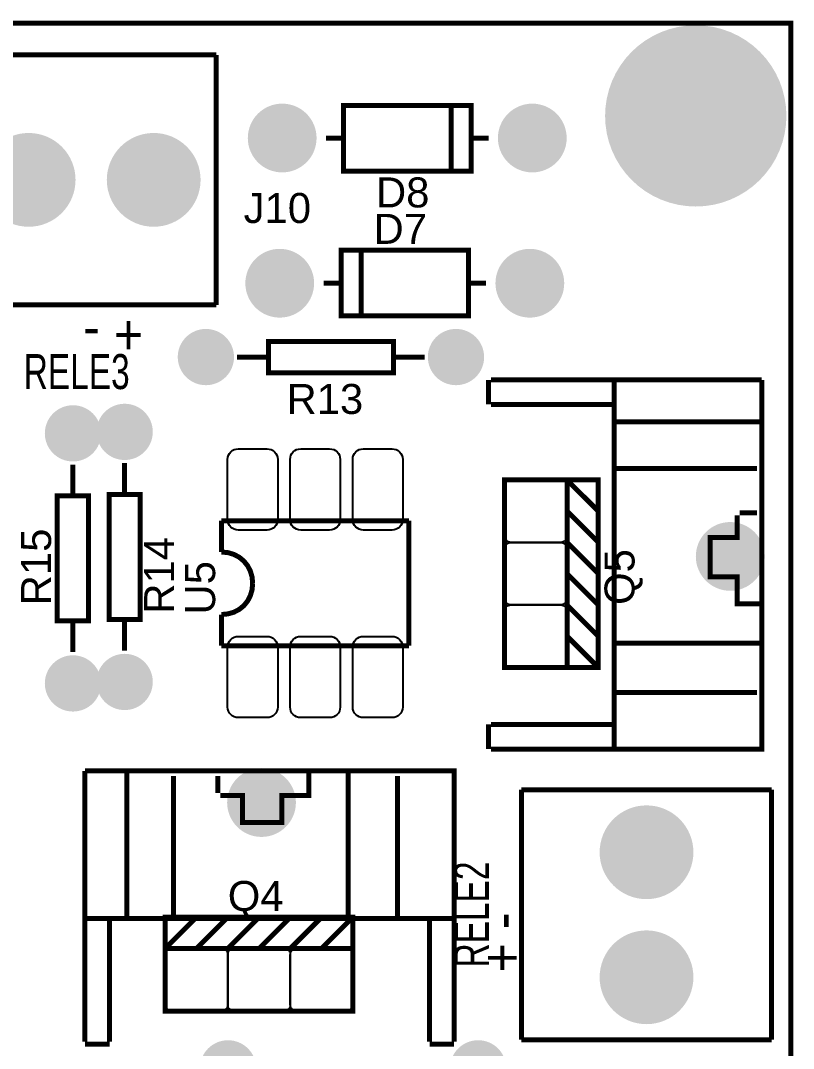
# Model space of a CAD drawing. Header units: inches. Extents: x -2.2 to 2.19, y -1.83 to 1.83.
# Drawn here: x 0.955 to 2.192, y 0.186 to 1.83 of the extents above; entities that cross this region are included whole.
import ezdxf

# ---------------------------------------------------------------- set-up
doc = ezdxf.new("R2010")
doc.units = ezdxf.units.IN
doc.layers.get('0').update_dxf_attribs({"linetype": 'CONTINUOUS'})

# ---------------------------------------------------------------- blocks, each defined once
blk = doc.blocks.new('EPAD')
at = {"const_width": 0.5}
blk.add_lwpolyline([(-0.25, 0, 1), (0.25, 0, 1)], format="xyb", close=True, dxfattribs=at)

msp = doc.modelspace()

# ---------------------------------------------------------------- linework, layer by layer
at = {"const_width": 0.008}
for points in [[(-2.193075, -1.826205), (2.187508, -1.826205), (2.187508, 1.826205), (-2.193075, 1.826205), (-2.193075, -1.826205)], [(-2.193075, -1.826205), (2.187508, -1.826205), (2.187508, 1.826205), (-2.193075, 1.826205), (-2.193075, -1.826205)], [(-2.193075, -1.826205), (2.187508, -1.826205), (2.187508, 1.826205), (-2.193075, 1.826205), (-2.193075, -1.826205)], [(1.268343, 1.77537), (0.868343, 1.77537)], [(1.268343, 1.77537), (0.868343, 1.77537)], [(1.268343, 1.77537), (0.868343, 1.77537)], [(1.268343, 1.37537), (1.268343, 1.77537)], [(1.268343, 1.37537), (1.268343, 1.77537)], [(1.268343, 1.37537), (1.268343, 1.77537)], [(1.471854, 1.589299), (1.675854, 1.589299), (1.675854, 1.694299), (1.471854, 1.694299), (1.471854, 1.589299)], [(1.471854, 1.589299), (1.675854, 1.589299), (1.675854, 1.694299), (1.471854, 1.694299), (1.471854, 1.589299)], [(1.471854, 1.589299), (1.675854, 1.589299), (1.675854, 1.694299), (1.471854, 1.694299), (1.471854, 1.589299)], [(1.643854, 1.590299), (1.643854, 1.693299)], [(1.643854, 1.590299), (1.643854, 1.693299)], [(1.643854, 1.590299), (1.643854, 1.693299)], [(1.471854, 1.642299), (1.443854, 1.642299)], [(1.471854, 1.642299), (1.443854, 1.642299)], [(1.471854, 1.642299), (1.443854, 1.642299)], [(1.703854, 1.642299), (1.675854, 1.642299)], [(1.703854, 1.642299), (1.675854, 1.642299)], [(1.703854, 1.642299), (1.675854, 1.642299)], [(1.467917, 1.358016), (1.671917, 1.358016), (1.671917, 1.463016), (1.467917, 1.463016), (1.467917, 1.358016)], [(1.467917, 1.358016), (1.671917, 1.358016), (1.671917, 1.463016), (1.467917, 1.463016), (1.467917, 1.358016)], [(1.467917, 1.358016), (1.671917, 1.358016), (1.671917, 1.463016), (1.467917, 1.463016), (1.467917, 1.358016)], [(1.499917, 1.462016), (1.499917, 1.359016)], [(1.499917, 1.462016), (1.499917, 1.359016)], [(1.499917, 1.462016), (1.499917, 1.359016)], [(1.439917, 1.410016), (1.467917, 1.410016)], [(1.439917, 1.410016), (1.467917, 1.410016)], [(1.439917, 1.410016), (1.467917, 1.410016)], [(1.671917, 1.410016), (1.699917, 1.410016)], [(1.671917, 1.410016), (1.699917, 1.410016)], [(1.671917, 1.410016), (1.699917, 1.410016)], [(1.268343, 1.37537), (0.868343, 1.37537)], [(1.268343, 1.37537), (0.868343, 1.37537)], [(1.268343, 1.37537), (0.868343, 1.37537)], [(1.351807, 1.266906), (1.551807, 1.266906), (1.551807, 1.316906), (1.351807, 1.316906), (1.351807, 1.266906)], [(1.351807, 1.266906), (1.551807, 1.266906), (1.551807, 1.316906), (1.351807, 1.316906), (1.351807, 1.266906)], [(1.351807, 1.266906), (1.551807, 1.266906), (1.551807, 1.316906), (1.351807, 1.316906), (1.351807, 1.266906)], [(1.301807, 1.291906), (1.351807, 1.291906)], [(1.301807, 1.291906), (1.351807, 1.291906)], [(1.301807, 1.291906), (1.351807, 1.291906)], [(1.551807, 1.291906), (1.601807, 1.291906)], [(1.551807, 1.291906), (1.601807, 1.291906)], [(1.551807, 1.291906), (1.601807, 1.291906)], [(1.703878, 1.255472), (1.703878, 1.216102)], [(1.703878, 1.255472), (1.703878, 1.216102)], [(1.703878, 1.255472), (1.703878, 1.216102)], [(2.140886, 1.255472), (1.707815, 1.255472)], [(2.140886, 1.255472), (2.140886, 0.664921), (1.707815, 0.664921)], [(2.140886, 1.255472), (1.707815, 1.255472)], [(2.140886, 1.255472), (2.140886, 0.664921), (1.707815, 0.664921)], [(2.140886, 1.255472), (1.707815, 1.255472)], [(2.140886, 1.255472), (2.140886, 0.664921), (1.707815, 0.664921)], [(1.904665, 1.255472), (1.904665, 0.668858)], [(1.904665, 1.255472), (1.904665, 0.668858)], [(1.904665, 1.255472), (1.904665, 0.668858)], [(1.707815, 1.216102), (1.904665, 1.216102)], [(1.707815, 1.216102), (1.904665, 1.216102)], [(1.707815, 1.216102), (1.904665, 1.216102)], [(2.136949, 1.188543), (1.908602, 1.188543)], [(2.136949, 1.188543), (1.908602, 1.188543)], [(2.136949, 1.188543), (1.908602, 1.188543)], [(1.039209, 1.069858), (1.039209, 1.119858)], [(1.039209, 1.069858), (1.039209, 1.119858)], [(1.039209, 1.069858), (1.039209, 1.119858)], [(1.121886, 1.07222), (1.121886, 1.12222)], [(1.121886, 1.07222), (1.121886, 1.12222)], [(1.121886, 1.07222), (1.121886, 1.12222)], [(2.133012, 1.11374), (1.904665, 1.11374)], [(2.133012, 1.11374), (1.904665, 1.11374)], [(2.133012, 1.11374), (1.904665, 1.11374)], [(1.729366, 0.795449), (1.829366, 0.795449), (1.829366, 1.095449), (1.729366, 1.095449), (1.729366, 0.795449)], [(1.729366, 0.795449), (1.829366, 0.795449), (1.829366, 1.095449), (1.729366, 1.095449), (1.729366, 0.795449)], [(1.729366, 0.795449), (1.829366, 0.795449), (1.829366, 1.095449), (1.729366, 1.095449), (1.729366, 0.795449)], [(1.829366, 1.095449), (1.879366, 1.095449), (1.879366, 0.795449), (1.829366, 0.795449)], [(1.829366, 1.095449), (1.879366, 1.045449)], [(1.829366, 1.095449), (1.879366, 1.095449), (1.879366, 0.795449), (1.829366, 0.795449)], [(1.829366, 1.095449), (1.879366, 1.045449)], [(1.829366, 1.095449), (1.879366, 1.095449), (1.879366, 0.795449), (1.829366, 0.795449)], [(1.829366, 1.095449), (1.879366, 1.045449)], [(1.014209, 0.869858), (1.064209, 0.869858), (1.064209, 1.069858), (1.014209, 1.069858), (1.014209, 0.869858)], [(1.014209, 0.869858), (1.064209, 0.869858), (1.064209, 1.069858), (1.014209, 1.069858), (1.014209, 0.869858)], [(1.014209, 0.869858), (1.064209, 0.869858), (1.064209, 1.069858), (1.014209, 1.069858), (1.014209, 0.869858)], [(1.096886, 0.87222), (1.146886, 0.87222), (1.146886, 1.07222), (1.096886, 1.07222), (1.096886, 0.87222)], [(1.096886, 0.87222), (1.146886, 0.87222), (1.146886, 1.07222), (1.096886, 1.07222), (1.096886, 0.87222)], [(1.096886, 0.87222), (1.146886, 0.87222), (1.146886, 1.07222), (1.096886, 1.07222), (1.096886, 0.87222)], [(1.829366, 1.045449), (1.879366, 0.995449)], [(1.829366, 1.045449), (1.879366, 0.995449)], [(1.829366, 1.045449), (1.879366, 0.995449)], [(2.101516, 1.038937), (2.101516, 1.003504), (2.058209, 1.003504), (2.058209, 0.940512), (2.097579, 0.940512), (2.101516, 0.940512), (2.101516, 0.897205)], [(2.101516, 1.038937), (2.101516, 1.003504), (2.058209, 1.003504), (2.058209, 0.940512), (2.097579, 0.940512), (2.101516, 0.940512), (2.101516, 0.897205)], [(2.101516, 1.038937), (2.101516, 1.003504), (2.058209, 1.003504), (2.058209, 0.940512), (2.097579, 0.940512), (2.101516, 0.940512), (2.101516, 0.897205)], [(2.133012, 1.042874), (2.105453, 1.042874)], [(2.133012, 1.042874), (2.105453, 1.042874)], [(2.133012, 1.042874), (2.105453, 1.042874)], [(1.27661, 0.980094), (1.27661, 1.030094)], [(1.27661, 1.030094), (1.57661, 1.030094)], [(1.27661, 0.980094), (1.27661, 1.030094)], [(1.27661, 1.030094), (1.57661, 1.030094)], [(1.27661, 0.980094), (1.27661, 1.030094)], [(1.27661, 1.030094), (1.57661, 1.030094)], [(1.57661, 0.830094), (1.57661, 1.030094)], [(1.57661, 0.830094), (1.57661, 1.030094)], [(1.57661, 0.830094), (1.57661, 1.030094)], [(1.829366, 0.995449), (1.879366, 0.945449)], [(1.829366, 0.995449), (1.879366, 0.945449)], [(1.829366, 0.995449), (1.879366, 0.945449)], [(1.32661, 0.930094), (1.325651, 0.940282), (1.322876, 0.94972), (1.318436, 0.95822), (1.312485, 0.965594), (1.305175, 0.971657), (1.296657, 0.97622), (1.287085, 0.979094), (1.27661, 0.980094)], [(1.32661, 0.930094), (1.325651, 0.940282), (1.322876, 0.94972), (1.318436, 0.95822), (1.312485, 0.965594), (1.305175, 0.971657), (1.296657, 0.97622), (1.287085, 0.979094), (1.27661, 0.980094)], [(1.32661, 0.930094), (1.325651, 0.940282), (1.322876, 0.94972), (1.318436, 0.95822), (1.312485, 0.965594), (1.305175, 0.971657), (1.296657, 0.97622), (1.287085, 0.979094), (1.27661, 0.980094)], [(1.829366, 0.945449), (1.879366, 0.895449)], [(1.829366, 0.945449), (1.879366, 0.895449)], [(1.829366, 0.945449), (1.879366, 0.895449)], [(1.32661, 0.930094), (1.325651, 0.91962), (1.322876, 0.910048), (1.318436, 0.90153), (1.312485, 0.89422), (1.305175, 0.888269), (1.296657, 0.883829), (1.287085, 0.881054), (1.27661, 0.880094)], [(1.32661, 0.930094), (1.325651, 0.91962), (1.322876, 0.910048), (1.318436, 0.90153), (1.312485, 0.89422), (1.305175, 0.888269), (1.296657, 0.883829), (1.287085, 0.881054), (1.27661, 0.880094)], [(1.32661, 0.930094), (1.325651, 0.91962), (1.322876, 0.910048), (1.318436, 0.90153), (1.312485, 0.89422), (1.305175, 0.888269), (1.296657, 0.883829), (1.287085, 0.881054), (1.27661, 0.880094)], [(1.829366, 0.895449), (1.879366, 0.845449)], [(1.829366, 0.895449), (1.879366, 0.845449)], [(1.829366, 0.895449), (1.879366, 0.845449)], [(2.097579, 0.897205), (2.136949, 0.897205)], [(2.097579, 0.897205), (2.136949, 0.897205)], [(2.097579, 0.897205), (2.136949, 0.897205)], [(1.039209, 0.819858), (1.039209, 0.869858)], [(1.039209, 0.819858), (1.039209, 0.869858)], [(1.039209, 0.819858), (1.039209, 0.869858)], [(1.121886, 0.82222), (1.121886, 0.87222)], [(1.121886, 0.82222), (1.121886, 0.87222)], [(1.121886, 0.82222), (1.121886, 0.87222)], [(1.27661, 0.830094), (1.27661, 0.880094)], [(1.27661, 0.830094), (1.27661, 0.880094)], [(1.27661, 0.830094), (1.27661, 0.880094)], [(1.829366, 0.845449), (1.879366, 0.795449)], [(1.829366, 0.845449), (1.879366, 0.795449)], [(1.829366, 0.845449), (1.879366, 0.795449)], [(1.27661, 0.830094), (1.57661, 0.830094)], [(1.27661, 0.830094), (1.57661, 0.830094)], [(1.27661, 0.830094), (1.57661, 0.830094)], [(2.136949, 0.834213), (1.904665, 0.834213)], [(2.136949, 0.834213), (1.904665, 0.834213)], [(2.136949, 0.834213), (1.904665, 0.834213)], [(2.133012, 0.755472), (1.904665, 0.755472)], [(2.133012, 0.755472), (1.904665, 0.755472)], [(2.133012, 0.755472), (1.904665, 0.755472)], [(1.703878, 0.704291), (1.703878, 0.664921)], [(1.703878, 0.704291), (1.703878, 0.664921)], [(1.703878, 0.704291), (1.703878, 0.664921)], [(1.707815, 0.704291), (1.904665, 0.704291)], [(1.707815, 0.704291), (1.904665, 0.704291)], [(1.707815, 0.704291), (1.904665, 0.704291)], [(1.058319, 0.629803), (1.058319, 0.196732)], [(1.058319, 0.629803), (1.64887, 0.629803), (1.64887, 0.196732)], [(1.058319, 0.629803), (1.058319, 0.196732)], [(1.058319, 0.629803), (1.64887, 0.629803), (1.64887, 0.196732)], [(1.058319, 0.629803), (1.058319, 0.196732)], [(1.058319, 0.629803), (1.64887, 0.629803), (1.64887, 0.196732)], [(1.125248, 0.625866), (1.125248, 0.39752)], [(1.125248, 0.625866), (1.125248, 0.39752)], [(1.125248, 0.625866), (1.125248, 0.39752)], [(1.200051, 0.621929), (1.200051, 0.393583)], [(1.200051, 0.621929), (1.200051, 0.393583)], [(1.200051, 0.621929), (1.200051, 0.393583)], [(1.270917, 0.621929), (1.270917, 0.59437)], [(1.270917, 0.621929), (1.270917, 0.59437)], [(1.270917, 0.621929), (1.270917, 0.59437)], [(1.416587, 0.586496), (1.416587, 0.625866)], [(1.416587, 0.586496), (1.416587, 0.625866)], [(1.416587, 0.586496), (1.416587, 0.625866)], [(1.479579, 0.625866), (1.479579, 0.393583)], [(1.479579, 0.625866), (1.479579, 0.393583)], [(1.479579, 0.625866), (1.479579, 0.393583)], [(1.558319, 0.621929), (1.558319, 0.393583)], [(1.558319, 0.621929), (1.558319, 0.393583)], [(1.558319, 0.621929), (1.558319, 0.393583)], [(1.274854, 0.590433), (1.310287, 0.590433), (1.310287, 0.547126), (1.37328, 0.547126), (1.37328, 0.586496), (1.37328, 0.590433), (1.416587, 0.590433)], [(1.274854, 0.590433), (1.310287, 0.590433), (1.310287, 0.547126), (1.37328, 0.547126), (1.37328, 0.586496), (1.37328, 0.590433), (1.416587, 0.590433)], [(1.274854, 0.590433), (1.310287, 0.590433), (1.310287, 0.547126), (1.37328, 0.547126), (1.37328, 0.586496), (1.37328, 0.590433), (1.416587, 0.590433)], [(1.756531, 0.59978), (2.156531, 0.59978)], [(1.756531, 0.19978), (1.756531, 0.59978)], [(1.756531, 0.59978), (2.156531, 0.59978)], [(1.756531, 0.19978), (1.756531, 0.59978)], [(1.756531, 0.59978), (2.156531, 0.59978)], [(1.756531, 0.19978), (1.756531, 0.59978)], [(2.156531, 0.19978), (2.156531, 0.59978)], [(2.156531, 0.19978), (2.156531, 0.59978)], [(2.156531, 0.19978), (2.156531, 0.59978)], [(1.058319, 0.393583), (1.644933, 0.393583)], [(1.058319, 0.393583), (1.644933, 0.393583)], [(1.058319, 0.393583), (1.644933, 0.393583)], [(1.097689, 0.196732), (1.097689, 0.393583)], [(1.097689, 0.196732), (1.097689, 0.393583)], [(1.097689, 0.196732), (1.097689, 0.393583)], [(1.186846, 0.345843), (1.186846, 0.395843), (1.486846, 0.395843), (1.486846, 0.345843)], [(1.186846, 0.345843), (1.236846, 0.395843)], [(1.186846, 0.345843), (1.186846, 0.395843), (1.486846, 0.395843), (1.486846, 0.345843)], [(1.186846, 0.345843), (1.236846, 0.395843)], [(1.186846, 0.345843), (1.186846, 0.395843), (1.486846, 0.395843), (1.486846, 0.345843)], [(1.186846, 0.345843), (1.236846, 0.395843)], [(1.236846, 0.345843), (1.286846, 0.395843)], [(1.236846, 0.345843), (1.286846, 0.395843)], [(1.236846, 0.345843), (1.286846, 0.395843)], [(1.286846, 0.345843), (1.336846, 0.395843)], [(1.286846, 0.345843), (1.336846, 0.395843)], [(1.286846, 0.345843), (1.336846, 0.395843)], [(1.336846, 0.345843), (1.386846, 0.395843)], [(1.336846, 0.345843), (1.386846, 0.395843)], [(1.336846, 0.345843), (1.386846, 0.395843)], [(1.386846, 0.345843), (1.436846, 0.395843)], [(1.386846, 0.345843), (1.436846, 0.395843)], [(1.386846, 0.345843), (1.436846, 0.395843)], [(1.436846, 0.345843), (1.486846, 0.395843)], [(1.436846, 0.345843), (1.486846, 0.395843)], [(1.436846, 0.345843), (1.486846, 0.395843)], [(1.6095, 0.196732), (1.6095, 0.393583)], [(1.6095, 0.196732), (1.6095, 0.393583)], [(1.6095, 0.196732), (1.6095, 0.393583)], [(1.186846, 0.245843), (1.486846, 0.245843), (1.486846, 0.345843), (1.186846, 0.345843), (1.186846, 0.245843)], [(1.186846, 0.245843), (1.486846, 0.245843), (1.486846, 0.345843), (1.186846, 0.345843), (1.186846, 0.245843)], [(1.186846, 0.245843), (1.486846, 0.245843), (1.486846, 0.345843), (1.186846, 0.345843), (1.186846, 0.245843)], [(1.756531, 0.19978), (2.156531, 0.19978)], [(1.756531, 0.19978), (2.156531, 0.19978)], [(1.756531, 0.19978), (2.156531, 0.19978)], [(1.058319, 0.192795), (1.097689, 0.192795)], [(1.058319, 0.192795), (1.097689, 0.192795)], [(1.058319, 0.192795), (1.097689, 0.192795)], [(1.6095, 0.192795), (1.64887, 0.192795)], [(1.6095, 0.192795), (1.64887, 0.192795)], [(1.6095, 0.192795), (1.64887, 0.192795)]]:
    msp.add_lwpolyline(points, dxfattribs=at)
for points in [[(1.30361, 1.145094), (1.34961, 1.145094), (1.353086, 1.144756), (1.3563, 1.143783), (1.359191, 1.142237), (1.361696, 1.14018), (1.363753, 1.137676), (1.365299, 1.134785), (1.366272, 1.13157), (1.36661, 1.128094), (1.36661, 1.032094), (1.366272, 1.028619), (1.365299, 1.025404), (1.363753, 1.022513), (1.361696, 1.020009), (1.359191, 1.017952), (1.3563, 1.016406), (1.353086, 1.015433), (1.34961, 1.015094), (1.30361, 1.015094), (1.300134, 1.015433), (1.29692, 1.016406), (1.294029, 1.017952), (1.291524, 1.020009), (1.289468, 1.022513), (1.287922, 1.025404), (1.286948, 1.028619), (1.28661, 1.032094), (1.28661, 1.128094), (1.286948, 1.13157), (1.287922, 1.134785), (1.289468, 1.137676), (1.291524, 1.14018), (1.294029, 1.142237), (1.29692, 1.143783), (1.300134, 1.144756), (1.30361, 1.145094)], [(1.40361, 1.145094), (1.44961, 1.145094), (1.453086, 1.144756), (1.4563, 1.143783), (1.459191, 1.142237), (1.461696, 1.14018), (1.463753, 1.137676), (1.465299, 1.134785), (1.466272, 1.13157), (1.46661, 1.128094), (1.46661, 1.032094), (1.466272, 1.028619), (1.465299, 1.025404), (1.463753, 1.022513), (1.461696, 1.020009), (1.459191, 1.017952), (1.4563, 1.016406), (1.453086, 1.015433), (1.44961, 1.015094), (1.40361, 1.015094), (1.400134, 1.015433), (1.39692, 1.016406), (1.394029, 1.017952), (1.391524, 1.020009), (1.389468, 1.022513), (1.387922, 1.025404), (1.386948, 1.028619), (1.38661, 1.032094), (1.38661, 1.128094), (1.386948, 1.13157), (1.387922, 1.134785), (1.389468, 1.137676), (1.391524, 1.14018), (1.394029, 1.142237), (1.39692, 1.143783), (1.400134, 1.144756), (1.40361, 1.145094)], [(1.50361, 1.145094), (1.54961, 1.145094), (1.553086, 1.144756), (1.5563, 1.143783), (1.559191, 1.142237), (1.561696, 1.14018), (1.563753, 1.137676), (1.565299, 1.134785), (1.566272, 1.13157), (1.56661, 1.128094), (1.56661, 1.032094), (1.566272, 1.028619), (1.565299, 1.025404), (1.563753, 1.022513), (1.561696, 1.020009), (1.559191, 1.017952), (1.5563, 1.016406), (1.553086, 1.015433), (1.54961, 1.015094), (1.50361, 1.015094), (1.500134, 1.015433), (1.49692, 1.016406), (1.494029, 1.017952), (1.491524, 1.020009), (1.489468, 1.022513), (1.487922, 1.025404), (1.486948, 1.028619), (1.48661, 1.032094), (1.48661, 1.128094), (1.486948, 1.13157), (1.487922, 1.134785), (1.489468, 1.137676), (1.491524, 1.14018), (1.494029, 1.142237), (1.49692, 1.143783), (1.500134, 1.144756), (1.50361, 1.145094)], [(1.829366, 1.085449), (1.829366, 1.005449), (1.829316, 1.004409), (1.829167, 1.003404), (1.828925, 1.002437), (1.828594, 1.001513), (1.82818, 1.000637), (1.827685, 0.999813), (1.827116, 0.999045), (1.826476, 0.998339), (1.825769, 0.997699), (1.825002, 0.99713), (1.824178, 0.996635), (1.823302, 0.99622), (1.822378, 0.99589), (1.821411, 0.995648), (1.820406, 0.995499), (1.819366, 0.995449), (1.739366, 0.995449), (1.738327, 0.995499), (1.737322, 0.995648), (1.736355, 0.99589), (1.735431, 0.99622), (1.734554, 0.996635), (1.73373, 0.99713), (1.732963, 0.997699), (1.732257, 0.998339), (1.731617, 0.999045), (1.731047, 0.999813), (1.730552, 1.000637), (1.730138, 1.001513), (1.729807, 1.002437), (1.729565, 1.003404), (1.729417, 1.004409), (1.729366, 1.005449), (1.729366, 1.085449), (1.729417, 1.086488), (1.729565, 1.087493), (1.729807, 1.08846), (1.730138, 1.089384), (1.730552, 1.090261), (1.731047, 1.091085), (1.731617, 1.091852), (1.732257, 1.092558), (1.732963, 1.093198), (1.73373, 1.093768), (1.734554, 1.094262), (1.735431, 1.094677), (1.736355, 1.095008), (1.737322, 1.09525), (1.738327, 1.095398), (1.739366, 1.095449), (1.819366, 1.095449), (1.820406, 1.095398), (1.821411, 1.09525), (1.822378, 1.095008), (1.823302, 1.094677), (1.824178, 1.094262), (1.825002, 1.093768), (1.825769, 1.093198), (1.826476, 1.092558), (1.827116, 1.091852), (1.827685, 1.091085), (1.82818, 1.090261), (1.828594, 1.089384), (1.828925, 1.08846), (1.829167, 1.087493), (1.829316, 1.086488), (1.829366, 1.085449)], [(1.829366, 0.985449), (1.829366, 0.905449), (1.829316, 0.904409), (1.829167, 0.903404), (1.828925, 0.902437), (1.828594, 0.901513), (1.82818, 0.900637), (1.827685, 0.899813), (1.827116, 0.899045), (1.826476, 0.898339), (1.825769, 0.897699), (1.825002, 0.89713), (1.824178, 0.896635), (1.823302, 0.89622), (1.822378, 0.89589), (1.821411, 0.895648), (1.820406, 0.895499), (1.819366, 0.895449), (1.739366, 0.895449), (1.738327, 0.895499), (1.737322, 0.895648), (1.736355, 0.89589), (1.735431, 0.89622), (1.734554, 0.896635), (1.73373, 0.89713), (1.732963, 0.897699), (1.732257, 0.898339), (1.731617, 0.899045), (1.731047, 0.899813), (1.730552, 0.900637), (1.730138, 0.901513), (1.729807, 0.902437), (1.729565, 0.903404), (1.729417, 0.904409), (1.729366, 0.905449), (1.729366, 0.985449), (1.729417, 0.986488), (1.729565, 0.987493), (1.729807, 0.98846), (1.730138, 0.989384), (1.730552, 0.990261), (1.731047, 0.991085), (1.731617, 0.991852), (1.732257, 0.992558), (1.732963, 0.993198), (1.73373, 0.993768), (1.734554, 0.994262), (1.735431, 0.994677), (1.736355, 0.995008), (1.737322, 0.99525), (1.738327, 0.995398), (1.739366, 0.995449), (1.819366, 0.995449), (1.820406, 0.995398), (1.821411, 0.99525), (1.822378, 0.995008), (1.823302, 0.994677), (1.824178, 0.994262), (1.825002, 0.993768), (1.825769, 0.993198), (1.826476, 0.992558), (1.827116, 0.991852), (1.827685, 0.991085), (1.82818, 0.990261), (1.828594, 0.989384), (1.828925, 0.98846), (1.829167, 0.987493), (1.829316, 0.986488), (1.829366, 0.985449)], [(1.829366, 0.885449), (1.829366, 0.805449), (1.829316, 0.804409), (1.829167, 0.803404), (1.828925, 0.802437), (1.828594, 0.801513), (1.82818, 0.800637), (1.827685, 0.799813), (1.827116, 0.799045), (1.826476, 0.798339), (1.825769, 0.797699), (1.825002, 0.79713), (1.824178, 0.796635), (1.823302, 0.79622), (1.822378, 0.79589), (1.821411, 0.795648), (1.820406, 0.795499), (1.819366, 0.795449), (1.739366, 0.795449), (1.738327, 0.795499), (1.737322, 0.795648), (1.736355, 0.79589), (1.735431, 0.79622), (1.734554, 0.796635), (1.73373, 0.79713), (1.732963, 0.797699), (1.732257, 0.798339), (1.731617, 0.799045), (1.731047, 0.799813), (1.730552, 0.800637), (1.730138, 0.801513), (1.729807, 0.802437), (1.729565, 0.803404), (1.729417, 0.804409), (1.729366, 0.805449), (1.729366, 0.885449), (1.729417, 0.886488), (1.729565, 0.887493), (1.729807, 0.88846), (1.730138, 0.889384), (1.730552, 0.890261), (1.731047, 0.891085), (1.731617, 0.891852), (1.732257, 0.892558), (1.732963, 0.893198), (1.73373, 0.893768), (1.734554, 0.894262), (1.735431, 0.894677), (1.736355, 0.895008), (1.737322, 0.89525), (1.738327, 0.895398), (1.739366, 0.895449), (1.819366, 0.895449), (1.820406, 0.895398), (1.821411, 0.89525), (1.822378, 0.895008), (1.823302, 0.894677), (1.824178, 0.894262), (1.825002, 0.893768), (1.825769, 0.893198), (1.826476, 0.892558), (1.827116, 0.891852), (1.827685, 0.891085), (1.82818, 0.890261), (1.828594, 0.889384), (1.828925, 0.88846), (1.829167, 0.887493), (1.829316, 0.886488), (1.829366, 0.885449)], [(1.30361, 0.845094), (1.34961, 0.845094), (1.353086, 0.844756), (1.3563, 0.843783), (1.359191, 0.842237), (1.361696, 0.84018), (1.363753, 0.837676), (1.365299, 0.834785), (1.366272, 0.83157), (1.36661, 0.828094), (1.36661, 0.732094), (1.366272, 0.728619), (1.365299, 0.725404), (1.363753, 0.722513), (1.361696, 0.720009), (1.359191, 0.717952), (1.3563, 0.716406), (1.353086, 0.715433), (1.34961, 0.715094), (1.30361, 0.715094), (1.300134, 0.715433), (1.29692, 0.716406), (1.294029, 0.717952), (1.291524, 0.720009), (1.289468, 0.722513), (1.287922, 0.725404), (1.286948, 0.728619), (1.28661, 0.732094), (1.28661, 0.828094), (1.286948, 0.83157), (1.287922, 0.834785), (1.289468, 0.837676), (1.291524, 0.84018), (1.294029, 0.842237), (1.29692, 0.843783), (1.300134, 0.844756), (1.30361, 0.845094)], [(1.40361, 0.845094), (1.44961, 0.845094), (1.453086, 0.844756), (1.4563, 0.843783), (1.459191, 0.842237), (1.461696, 0.84018), (1.463753, 0.837676), (1.465299, 0.834785), (1.466272, 0.83157), (1.46661, 0.828094), (1.46661, 0.732094), (1.466272, 0.728619), (1.465299, 0.725404), (1.463753, 0.722513), (1.461696, 0.720009), (1.459191, 0.717952), (1.4563, 0.716406), (1.453086, 0.715433), (1.44961, 0.715094), (1.40361, 0.715094), (1.400134, 0.715433), (1.39692, 0.716406), (1.394029, 0.717952), (1.391524, 0.720009), (1.389468, 0.722513), (1.387922, 0.725404), (1.386948, 0.728619), (1.38661, 0.732094), (1.38661, 0.828094), (1.386948, 0.83157), (1.387922, 0.834785), (1.389468, 0.837676), (1.391524, 0.84018), (1.394029, 0.842237), (1.39692, 0.843783), (1.400134, 0.844756), (1.40361, 0.845094)], [(1.50361, 0.845094), (1.54961, 0.845094), (1.553086, 0.844756), (1.5563, 0.843783), (1.559191, 0.842237), (1.561696, 0.84018), (1.563753, 0.837676), (1.565299, 0.834785), (1.566272, 0.83157), (1.56661, 0.828094), (1.56661, 0.732094), (1.566272, 0.728619), (1.565299, 0.725404), (1.563753, 0.722513), (1.561696, 0.720009), (1.559191, 0.717952), (1.5563, 0.716406), (1.553086, 0.715433), (1.54961, 0.715094), (1.50361, 0.715094), (1.500134, 0.715433), (1.49692, 0.716406), (1.494029, 0.717952), (1.491524, 0.720009), (1.489468, 0.722513), (1.487922, 0.725404), (1.486948, 0.728619), (1.48661, 0.732094), (1.48661, 0.828094), (1.486948, 0.83157), (1.487922, 0.834785), (1.489468, 0.837676), (1.491524, 0.84018), (1.494029, 0.842237), (1.49692, 0.843783), (1.500134, 0.844756), (1.50361, 0.845094)], [(1.196846, 0.345843), (1.276846, 0.345843), (1.277886, 0.345792), (1.278891, 0.345644), (1.279858, 0.345402), (1.280782, 0.345071), (1.281658, 0.344656), (1.282482, 0.344161), (1.28325, 0.343592), (1.283956, 0.342952), (1.284596, 0.342246), (1.285165, 0.341478), (1.28566, 0.340654), (1.286075, 0.339778), (1.286406, 0.338854), (1.286648, 0.337887), (1.286796, 0.336882), (1.286846, 0.335843), (1.286846, 0.255843), (1.286796, 0.254803), (1.286648, 0.253798), (1.286406, 0.252831), (1.286075, 0.251907), (1.28566, 0.251031), (1.285165, 0.250207), (1.284596, 0.249439), (1.283956, 0.248733), (1.28325, 0.248093), (1.282482, 0.247524), (1.281658, 0.247029), (1.280782, 0.246614), (1.279858, 0.246283), (1.278891, 0.246041), (1.277886, 0.245893), (1.276846, 0.245843), (1.196846, 0.245843), (1.195807, 0.245893), (1.194802, 0.246041), (1.193835, 0.246283), (1.192911, 0.246614), (1.192035, 0.247029), (1.191211, 0.247524), (1.190443, 0.248093), (1.189737, 0.248733), (1.189097, 0.249439), (1.188528, 0.250207), (1.188033, 0.251031), (1.187618, 0.251907), (1.187287, 0.252831), (1.187045, 0.253798), (1.186897, 0.254803), (1.186846, 0.255843), (1.186846, 0.335843), (1.186897, 0.336882), (1.187045, 0.337887), (1.187287, 0.338854), (1.187618, 0.339778), (1.188033, 0.340654), (1.188528, 0.341478), (1.189097, 0.342246), (1.189737, 0.342952), (1.190443, 0.343592), (1.191211, 0.344161), (1.192035, 0.344656), (1.192911, 0.345071), (1.193835, 0.345402), (1.194802, 0.345644), (1.195807, 0.345792), (1.196846, 0.345843)], [(1.296846, 0.345843), (1.376846, 0.345843), (1.377886, 0.345792), (1.378891, 0.345644), (1.379858, 0.345402), (1.380782, 0.345071), (1.381658, 0.344656), (1.382482, 0.344161), (1.38325, 0.343592), (1.383956, 0.342952), (1.384596, 0.342246), (1.385165, 0.341478), (1.38566, 0.340654), (1.386075, 0.339778), (1.386406, 0.338854), (1.386648, 0.337887), (1.386796, 0.336882), (1.386846, 0.335843), (1.386846, 0.255843), (1.386796, 0.254803), (1.386648, 0.253798), (1.386406, 0.252831), (1.386075, 0.251907), (1.38566, 0.251031), (1.385165, 0.250207), (1.384596, 0.249439), (1.383956, 0.248733), (1.38325, 0.248093), (1.382482, 0.247524), (1.381658, 0.247029), (1.380782, 0.246614), (1.379858, 0.246283), (1.378891, 0.246041), (1.377886, 0.245893), (1.376846, 0.245843), (1.296846, 0.245843), (1.295807, 0.245893), (1.294802, 0.246041), (1.293835, 0.246283), (1.292911, 0.246614), (1.292035, 0.247029), (1.291211, 0.247524), (1.290443, 0.248093), (1.289737, 0.248733), (1.289097, 0.249439), (1.288528, 0.250207), (1.288033, 0.251031), (1.287618, 0.251907), (1.287287, 0.252831), (1.287045, 0.253798), (1.286897, 0.254803), (1.286846, 0.255843), (1.286846, 0.335843), (1.286897, 0.336882), (1.287045, 0.337887), (1.287287, 0.338854), (1.287618, 0.339778), (1.288033, 0.340654), (1.288528, 0.341478), (1.289097, 0.342246), (1.289737, 0.342952), (1.290443, 0.343592), (1.291211, 0.344161), (1.292035, 0.344656), (1.292911, 0.345071), (1.293835, 0.345402), (1.294802, 0.345644), (1.295807, 0.345792), (1.296846, 0.345843)], [(1.396846, 0.345843), (1.476846, 0.345843), (1.477886, 0.345792), (1.478891, 0.345644), (1.479858, 0.345402), (1.480782, 0.345071), (1.481658, 0.344656), (1.482482, 0.344161), (1.48325, 0.343592), (1.483956, 0.342952), (1.484596, 0.342246), (1.485165, 0.341478), (1.48566, 0.340654), (1.486075, 0.339778), (1.486406, 0.338854), (1.486648, 0.337887), (1.486796, 0.336882), (1.486846, 0.335843), (1.486846, 0.255843), (1.486796, 0.254803), (1.486648, 0.253798), (1.486406, 0.252831), (1.486075, 0.251907), (1.48566, 0.251031), (1.485165, 0.250207), (1.484596, 0.249439), (1.483956, 0.248733), (1.48325, 0.248093), (1.482482, 0.247524), (1.481658, 0.247029), (1.480782, 0.246614), (1.479858, 0.246283), (1.478891, 0.246041), (1.477886, 0.245893), (1.476846, 0.245843), (1.396846, 0.245843), (1.395807, 0.245893), (1.394802, 0.246041), (1.393835, 0.246283), (1.392911, 0.246614), (1.392035, 0.247029), (1.391211, 0.247524), (1.390443, 0.248093), (1.389737, 0.248733), (1.389097, 0.249439), (1.388528, 0.250207), (1.388033, 0.251031), (1.387618, 0.251907), (1.387287, 0.252831), (1.387045, 0.253798), (1.386897, 0.254803), (1.386846, 0.255843), (1.386846, 0.335843), (1.386897, 0.336882), (1.387045, 0.337887), (1.387287, 0.338854), (1.387618, 0.339778), (1.388033, 0.340654), (1.388528, 0.341478), (1.389097, 0.342246), (1.389737, 0.342952), (1.390443, 0.343592), (1.391211, 0.344161), (1.392035, 0.344656), (1.392911, 0.345071), (1.393835, 0.345402), (1.394802, 0.345644), (1.395807, 0.345792), (1.396846, 0.345843)]]:
    msp.add_lwpolyline(points, close=True)

# ---------------------------------------------------------------- block references
for p, xscale, yscale in [((2.035272, 1.677732), 0.29, 0.29), ((1.373854, 1.642299), 0.11, 0.11), ((1.773854, 1.642299), 0.11, 0.11), ((0.968343, 1.57537), 0.15, 0.15), ((1.168343, 1.57537), 0.15, 0.15), ((1.369917, 1.410016), 0.11, 0.11), ((1.769917, 1.410016), 0.11, 0.11), ((1.251807, 1.291906), 0.09, 0.09), ((1.651807, 1.291906), 0.09, 0.09), ((1.121886, 1.17222), 0.09, 0.09), ((1.039209, 1.169858), 0.09, 0.09), ((2.09039, 0.973008), 0.11, 0.11), ((1.039209, 0.769858), 0.09, 0.09), ((1.121886, 0.77222), 0.09, 0.09), ((1.340783, 0.579307), 0.11, 0.11), ((1.956531, 0.49978), 0.15, 0.15), ((1.956531, 0.29978), 0.15, 0.15), ((1.28724, 0.15411), 0.09, 0.09), ((1.68724, 0.15411), 0.09, 0.09)]:
    msp.add_blockref('EPAD', p, dxfattribs=dict(xscale=xscale, yscale=yscale))

# ---------------------------------------------------------------- texts
for s, height, width, p in [('D8', 0.048, 1.041667, (1.523854, 1.531299)), ('D8', 0.048, 1.041667, (1.523854, 1.531299)), ('D8', 0.048, 1.041667, (1.523854, 1.531299)), ('J10', 0.048, 1.041667, (1.31224, 1.506346)), ('J10', 0.048, 1.041667, (1.31224, 1.506346)), ('J10', 0.048, 1.041667, (1.31224, 1.506346)), ('D7', 0.048, 1.041667, (1.519917, 1.473016)), ('D7', 0.048, 1.041667, (1.519917, 1.473016)), ('D7', 0.048, 1.041667, (1.519917, 1.473016)), ('RELE3', 0.056, 0.714286, (0.960469, 1.240717)), ('RELE3', 0.056, 0.714286, (0.960469, 1.240717)), ('RELE3', 0.056, 0.714286, (0.960469, 1.240717)), ('R13', 0.048, 1.041667, (1.380744, 1.200921)), ('R13', 0.048, 1.041667, (1.380744, 1.200921)), ('R13', 0.048, 1.041667, (1.380744, 1.200921)), ('Q4', 0.048, 1.041667, (1.286846, 0.405843)), ('Q4', 0.048, 1.041667, (1.286846, 0.405843)), ('Q4', 0.048, 1.041667, (1.286846, 0.405843))]:
    msp.add_text(s, height=height, dxfattribs=dict(width=width)).set_placement(p)
for s, height, rotation, width, p in [('+ -', 0.064, 180, 0.9375, (1.151413, 1.358)), ('+ -', 0.064, 180, 0.9375, (1.151413, 1.358)), ('+ -', 0.064, 180, 0.9375, (1.151413, 1.358)), ('R15', 0.048, 90, 1.041667, (1.004209, 0.894858)), ('R15', 0.048, 90, 1.041667, (1.004209, 0.894858)), ('R15', 0.048, 90, 1.041667, (1.004209, 0.894858)), ('R14', 0.048, 90, 1.041667, (1.201059, 0.881472)), ('R14', 0.048, 90, 1.041667, (1.201059, 0.881472)), ('R14', 0.048, 90, 1.041667, (1.201059, 0.881472)), ('Q5', 0.048, 90, 1.041667, (1.937366, 0.895449)), ('Q5', 0.048, 90, 1.041667, (1.937366, 0.895449)), ('Q5', 0.048, 90, 1.041667, (1.937366, 0.895449)), ('U5', 0.048, 90, 1.041667, (1.26661, 0.880094)), ('U5', 0.048, 90, 1.041667, (1.26661, 0.880094)), ('U5', 0.048, 90, 1.041667, (1.26661, 0.880094)), ('RELE2', 0.056, 90, 0.714286, (1.704571, 0.315528)), ('RELE2', 0.056, 90, 0.714286, (1.704571, 0.315528)), ('RELE2', 0.056, 90, 0.714286, (1.704571, 0.315528)), ('+ -', 0.064, 90, 0.9375, (1.756878, 0.307654)), ('+ -', 0.064, 90, 0.9375, (1.756878, 0.307654)), ('+ -', 0.064, 90, 0.9375, (1.756878, 0.307654))]:
    msp.add_text(s, height=height, rotation=rotation, dxfattribs=dict(width=width)).set_placement(p)

doc.saveas('drawing.dxf')
